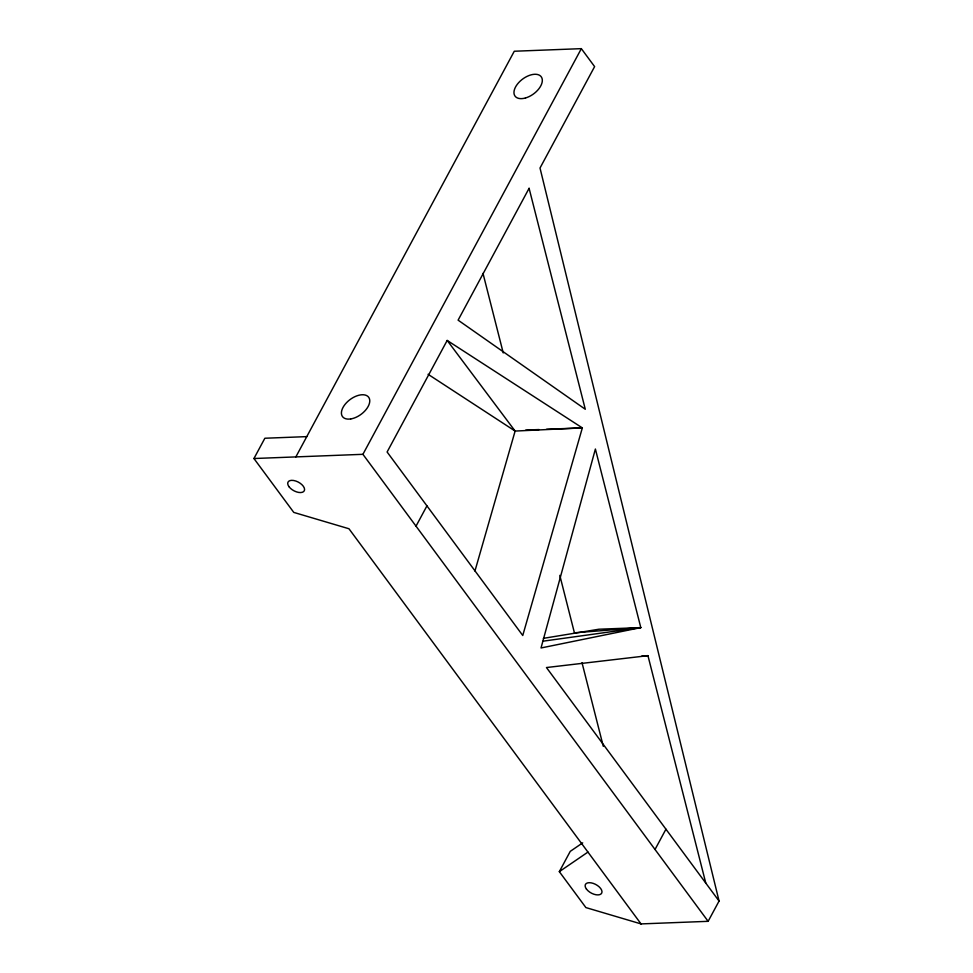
<?xml version="1.0" encoding="UTF-8"?>
<svg xmlns="http://www.w3.org/2000/svg" width="973" height="973" viewBox="0 0 973 973"><rect width="100%" height="100%" fill="white"/><g stroke="black" fill="none" stroke-linecap="round" stroke-linejoin="round"><path stroke-width="1.46" d="M474.946 571.017L515.118 431.063L447.179 340.441L387.108 451.995L522.756 635.491L582.341 427.889L447.179 340.441M641.353 924.35L348.966 528.753L293.773 512.406L253.941 458.526L264.863 438.239L306.775 436.622M295.853 456.909L514.279 51.241L581.343 48.65L594.612 66.614L540.015 168.025L719.059 901.047L708.137 921.322L641.073 923.912L585.892 907.578L559.329 871.65L570.251 851.363L582.705 842.849M253.941 458.526L362.917 454.318L581.343 48.65M416.018 526.162L426.94 505.875M655.024 849.478L665.946 829.191M559.329 871.65L587.972 852.068M543.372 638.349L598.894 629.227L640.806 627.609L541.024 647.969L595.391 449.027L640.806 627.609L543.08 641.171M705.778 883.083L647.945 655.668L546.449 667.539L719.059 901.047M640.806 627.609L574.411 632.803L559.803 575.359M525.724 430.078L539.127 429.555M546.583 429.263L582.341 427.889L515.118 431.063L428.071 374.289M641.985 655.899L647.945 655.668M362.917 454.318L708.137 921.322M483.009 273.389L503.236 352.931M582 662.662L603.272 746.291M529.093 188.312L458.101 320.153L585.284 409.256L529.093 188.312M350.742 418.937A16.261 9.207 -36.5 0 0 369.558 399.137A16.261 9.207 -36.5 0 0 346.485 402.725A16.261 9.207 -36.5 0 0 350.742 418.937M525.481 97.981A16.261 9.207 -36.5 0 0 541.547 77.268A16.261 9.207 -36.5 0 0 517.429 84.116A16.261 9.207 -36.5 0 0 525.481 97.981M289.017 486.731A9.219 4.853 28.3 0 0 303.612 491.608A9.219 4.853 28.3 0 0 295.792 481.027A9.219 4.853 28.3 0 0 289.017 486.731M586.439 889.079A9.219 4.853 28.3 0 0 601.034 893.956A9.219 4.853 28.3 0 0 593.214 883.375A9.219 4.853 28.3 0 0 586.439 889.079"/></g></svg>
